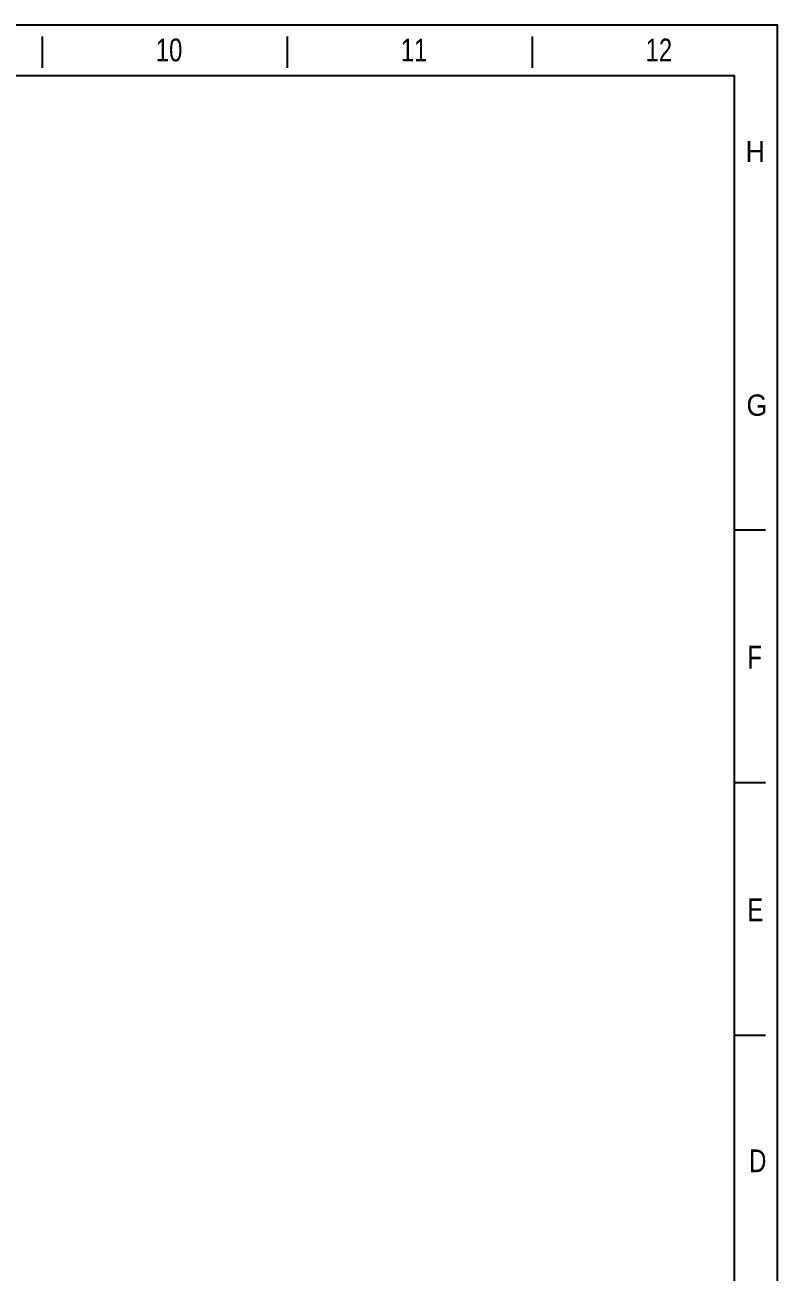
# Model space of a CAD drawing. Header units: millimetres. Extents: x -3132 to 28633, y 682 to 5849.
# Drawn here: x 3918 to 4952, y 1747 to 3462 of the extents above; entities that cross this region are included whole.
import ezdxf

# ---------------------------------------------------------------- set-up
doc = ezdxf.new("R2010")
doc.units = ezdxf.units.MM
doc.styles.add('CKSTANDARD', font='arial.ttf')
doc.styles.add('Roamns', font='romans.shx')

# ---------------------------------------------------------------- blocks, each defined once
blk = doc.blocks.new('standard template')
for p, q in [((28448, 30728), (28448, 30325)), ((31619, 30728), (31619, 30325)), ((34791, 30728), (34791, 30325)), ((37812, 24334), (37409, 24334)), ((37812, 21062), (37409, 21062)), ((37812, 17790), (37409, 17790))]:
    blk.add_line(p, q)
blk.add_lwpolyline([(37963, 4700), (-97, 4700), (-97, 30879), (37963, 30879)], close=True)
at = {"color": 7}
blk.add_lwpolyline([(456, 6674), (456, 5964), (456, 5254), (456, 30226), (37409, 30226), (37409, 5254)], dxfattribs=at)
at = {"style": 'CKSTANDARD'}
for s, height, width, p in [('10', 294.8, 0.75, (29918, 30408)), ('11', 294.8, 0.75, (33090, 30408)), ('12', 294.8, 0.75, (36261, 30408)), ('H', 276, 0.9, (37555, 29102)), ('G', 276, 0.9, (37567, 25817)), ('F', 295, 0.75, (37578, 22543)), ('E', 295, 0.75, (37578, 19270)), ('D', 295, 0.75, (37601, 16020))]:
    blk.add_text(s, height=height, dxfattribs=dict(at, width=width)).set_placement(p)
at = {"style": 'Roamns'}
for tag, p in [('PAGE_NAME', (27466, 7594)), ('PROJECT_NAME', (27466, 6884)), ('DRAWN_NAME', (27466, 6174)), ('VERSION', (34241, 6174)), ('SELECT_DATA', (27466, 5464)), ('PAGE_NUMBER', (34241, 5464))]:
    blk.add_attdef(tag, p, '', height=285, dxfattribs=at)

msp = doc.modelspace()

# ---------------------------------------------------------------- block references
at = {"lineweight": -3, "transparency": 33554595, "xscale": 0.1062003192476745, "yscale": 0.1062003192476745, "zscale": 0.1062003192476745}
msp.add_blockref('standard template', (920.767, 182.912), dxfattribs=at)

doc.saveas('drawing.dxf')
